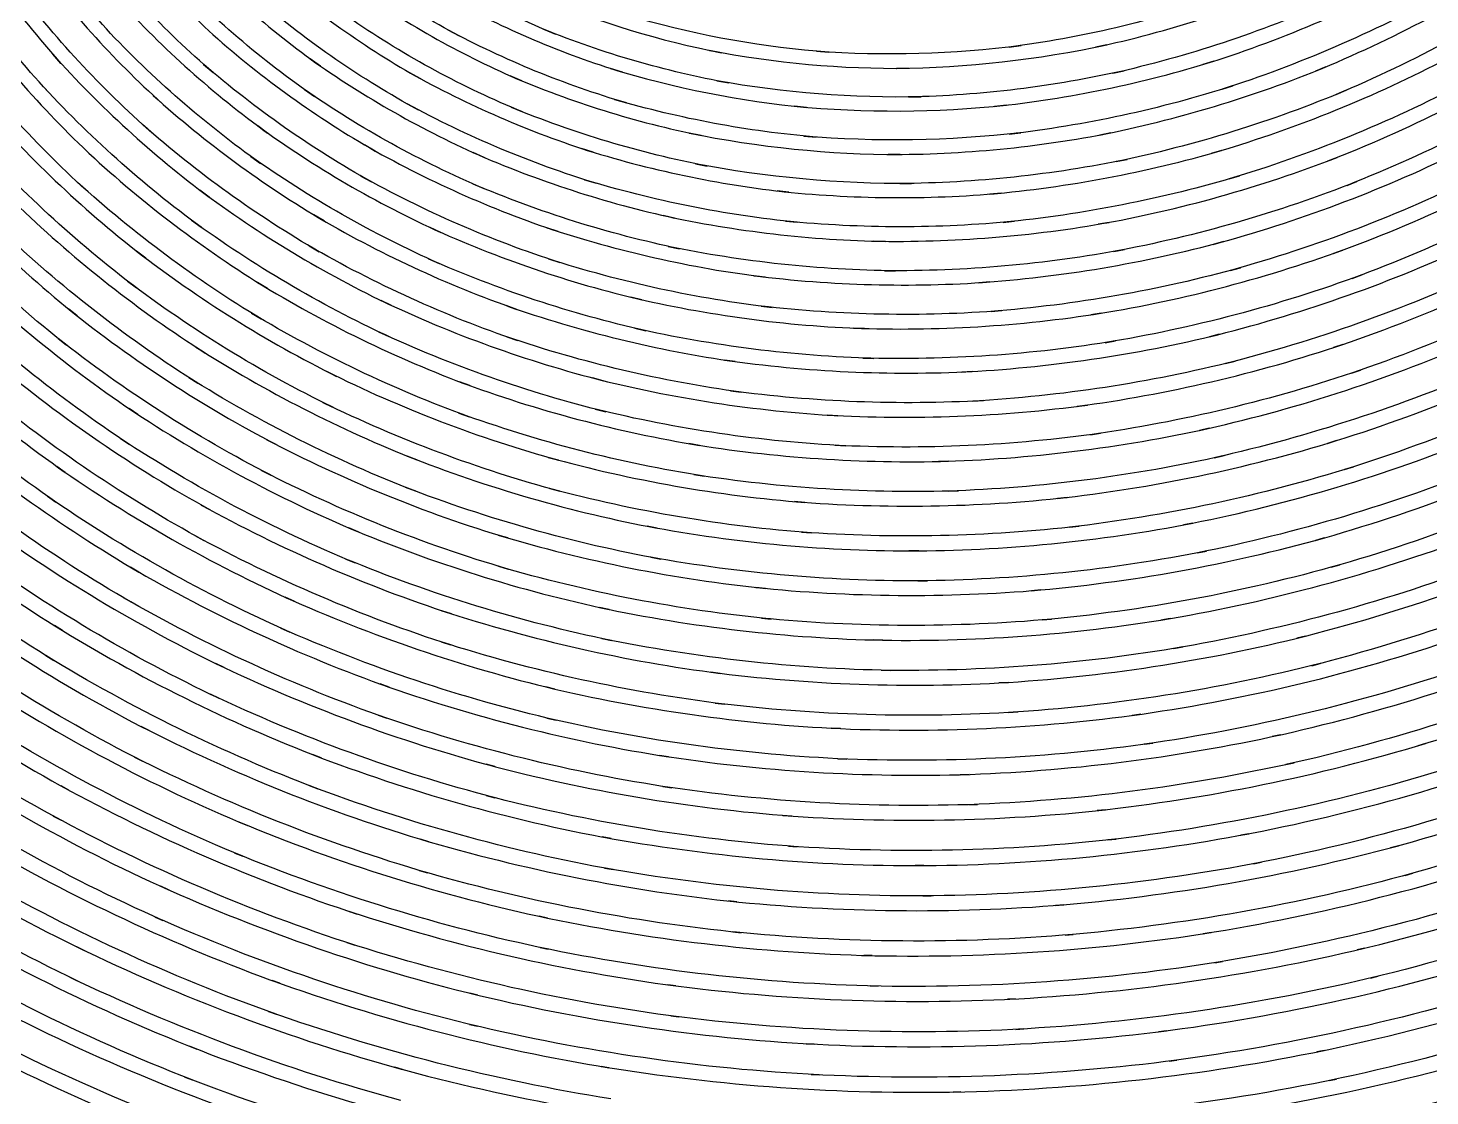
# Model space of a CAD drawing. Extents: x -32 to 185, y 69 to 286.
# Drawn here: x 62.77 to 103.67, y 119.94 to 151.1 of the extents above; entities that cross this region are included whole.
import ezdxf

# ---------------------------------------------------------------- set-up
doc = ezdxf.new("R2010")
doc.units = 0
doc.layers.add('Ebene_1', color=7, linetype='CONTINUOUS')

msp = doc.modelspace()

# ---------------------------------------------------------------- linework, layer by layer
at = {"layer": 'Ebene_1', "color": 7}
for p, q in [((65.052552, 151.081078), (65.300225, 150.816605)), ((75.021579, 151.047224), (75.348925, 150.872096)), ((77.813182, 151.064533), (78.157582, 150.925296)), ((68.434955, 150.670496), (68.1603, 150.913333)), ((91.396504, 150.545769), (91.745486, 150.591078)), ((94.24767, 150.612205), (93.910652, 150.539914)), ((63.733242, 150.069768), (63.495496, 150.335005)), ((71.30394, 149.989841), (71.005357, 150.201877)), ((83.008714, 150.380059), (82.649296, 150.449805)), ((85.771044, 150.422314), (86.132499, 150.396096)), ((97.3684, 150.134932), (97.050473, 150.035914)), ((67.896845, 150.038968), (68.1715, 149.802241)), ((74.229433, 149.618204), (73.909469, 149.79715)), ((77.177072, 149.559404), (76.840308, 149.703477)), ((80.114784, 149.814459), (79.764784, 149.921877)), ((88.460828, 149.926968), (88.104973, 149.922641)), ((94.418216, 149.781368), (94.750143, 149.85595)), ((100.631421, 149.966423), (100.334367, 149.844241)), ((63.109096, 149.507986), (63.346587, 149.248604)), ((70.836339, 149.304349), (71.134158, 149.098422)), ((82.866169, 149.562713), (83.222533, 149.498058)), ((97.608437, 149.314022), (97.921019, 149.414313)), ((100.939931, 149.162313), (101.23164, 149.285004)), ((66.69259, 148.893003), (66.428117, 149.131258)), ((73.836924, 148.886894), (74.155106, 148.713549)), ((79.885693, 149.016713), (80.233657, 148.91464)), ((88.473047, 149.087476), (88.82432, 149.095367)), ((76.864745, 148.790676), (77.199472, 148.652203)), ((85.487989, 148.784312), (85.133407, 148.817912)), ((91.315049, 148.850494), (90.972431, 148.814349)), ((66.13208, 148.267585), (66.395535, 148.035184)), ((69.760629, 148.037221), (69.472483, 148.245948)), ((72.902232, 147.512348), (72.592959, 147.689511)), ((82.410532, 147.964166), (82.061295, 148.035439)), ((85.410607, 147.94813), (85.761117, 147.918602)), ((91.396504, 148.006166), (91.734031, 148.045112)), ((94.367052, 148.044094), (94.040215, 147.979439)), ((64.802334, 147.213002), (64.549315, 147.447438)), ((69.26961, 147.355802), (69.555974, 147.152929)), ((76.081508, 147.324493), (75.75518, 147.468057)), ((79.263074, 147.475693), (78.923765, 147.583366)), ((88.211628, 147.410529), (87.866973, 147.411038)), ((94.518507, 147.202565), (94.839998, 147.269002)), ((97.593419, 147.529657), (97.285418, 147.439802)), ((100.967931, 147.327038), (100.679276, 147.215293)), ((82.244313, 147.140965), (82.589732, 147.074529)), ((64.220442, 146.595983), (64.472188, 146.367401)), ((72.48605, 146.783074), (72.793032, 146.611256)), ((75.745253, 146.555001), (76.06878, 146.417037)), ((79.010819, 146.674638), (79.34682, 146.571801)), ((88.202464, 146.562383), (88.542537, 146.565183)), ((97.814873, 146.697547), (98.118037, 146.78842)), ((101.258113, 146.51071), (101.541422, 146.62271)), ((68.059755, 146.165801), (67.783318, 146.371728)), ((84.97228, 146.308601), (84.629661, 146.345765)), ((91.16054, 146.284419), (90.828867, 146.254637)), ((71.409831, 145.470891), (71.112776, 145.646273)), ((81.634931, 145.557182), (81.297913, 145.630491)), ((67.546591, 145.490491), (67.821245, 145.289909)), ((74.814379, 145.135909), (74.500779, 145.278709)), ((78.235982, 145.164673), (77.908637, 145.273618)), ((84.873516, 145.466309), (85.211553, 145.432709)), ((91.221631, 145.431182), (91.548468, 145.463255)), ((94.313852, 145.429909), (93.997452, 145.3734)), ((87.785009, 144.875254), (87.452318, 144.881109)), ((97.647637, 144.869654), (97.348546, 144.788963)), ((66.205389, 144.385254), (65.94168, 144.588381)), ((70.971248, 144.744927), (71.265503, 144.574636)), ((81.446822, 144.730163), (81.779513, 144.660927)), ((94.445707, 144.578963), (94.756761, 144.636999)), ((101.135422, 144.623508), (100.855422, 144.522199)), ((74.455724, 144.367436), (74.766525, 144.229472)), ((77.960819, 144.362599), (78.284601, 144.258235)), ((87.755228, 144.02049), (88.083083, 144.01769)), ((97.849492, 144.027108), (98.143237, 144.108308)), ((65.672116, 143.716562), (65.93328, 143.51878)), ((69.755538, 143.502998), (69.471465, 143.677108)), ((84.278897, 143.833144), (83.948497, 143.874126)), ((90.829885, 143.690599), (90.509157, 143.667944)), ((101.406768, 143.796235), (101.682441, 143.898053)), ((80.682167, 143.169289), (80.357875, 143.245398)), ((64.202878, 142.70347), (63.952405, 142.904052)), ((69.295829, 142.78187), (69.577102, 142.612598)), ((73.378742, 143.00358), (73.077869, 143.14638)), ((77.035036, 142.891834), (76.720417, 143.001798)), ((84.158497, 142.986271), (84.48457, 142.948598)), ((90.870358, 142.830234), (91.185485, 142.854925)), ((94.084761, 142.77907), (93.779561, 142.730707)), ((80.471912, 142.340234), (80.792385, 142.268197)), ((87.180463, 142.331325), (86.859736, 142.342779)), ((63.649242, 142.043942), (63.897678, 141.848197)), ((72.99845, 142.237397), (73.296269, 142.099179)), ((76.738236, 142.089761), (77.048781, 141.98387)), ((94.195743, 141.919979), (94.49687, 141.969361)), ((97.526982, 142.163579), (97.237818, 142.092561)), ((67.942664, 141.618342), (67.672336, 141.791179)), ((101.13084, 141.86576), (100.857967, 141.774379)), ((83.407587, 141.367615), (83.08966, 141.413178)), ((87.1293, 141.471724), (87.4457, 141.462815)), ((97.708473, 141.312124), (97.993564, 141.383905)), ((101.380804, 141.027796), (101.648841, 141.119432)), ((67.462336, 140.903578), (67.730118, 140.735323)), ((71.77714, 140.936669), (71.489503, 141.079723)), ((75.661762, 140.666341), (75.360634, 140.778087)), ((79.553256, 140.810669), (79.241947, 140.889832)), ((90.320285, 141.07896), (90.011266, 141.063432)), ((83.265296, 140.51845), (83.578387, 140.475686)), ((65.976553, 139.825831), (65.719207, 139.99765)), ((71.375212, 140.174813), (71.659285, 140.036341)), ((79.32162, 139.981359), (79.628602, 139.905759)), ((90.339376, 140.212995), (90.643812, 140.230304)), ((93.677488, 140.10125), (93.381706, 140.061541)), ((75.343071, 139.866304), (75.640635, 139.758631)), ((86.396463, 139.788668), (86.087444, 139.806231)), ((65.475352, 139.119212), (65.730153, 138.951467)), ((70.01212, 138.945358), (69.738229, 139.088922)), ((93.767597, 139.235285), (94.058543, 139.276522)), ((97.228909, 139.421867), (96.9484, 139.360013)), ((100.94884, 139.062449), (100.683858, 138.980994)), ((82.357586, 138.922958), (82.052131, 138.973103)), ((86.323154, 138.925503), (86.627845, 138.910485)), ((63.861278, 138.134375), (63.616914, 138.30543)), ((74.118706, 138.498885), (73.830815, 138.612412)), ((78.249473, 138.491248), (77.950891, 138.573721)), ((89.630466, 138.459685), (89.332647, 138.451539)), ((97.388764, 138.562266), (97.664946, 138.62463)), ((101.177422, 138.215066), (101.437822, 138.296521)), ((69.589065, 138.189357), (69.860156, 138.049866)), ((82.192895, 138.072521), (82.494532, 138.024921)), ((63.339459, 137.437429), (63.581278, 137.270193)), ((73.778633, 137.702157), (74.06296, 137.592193)), ((77.995437, 137.662957), (78.289692, 137.584047)), ((89.62792, 137.589138), (89.921921, 137.599066)), ((68.088518, 137.038811), (67.827609, 137.182883)), ((85.432244, 137.25772), (85.134934, 137.281138)), ((93.089742, 137.406629), (92.803887, 137.375065)), ((96.749854, 136.653683), (96.478509, 136.600992)), ((67.644082, 136.290192), (67.901936, 136.149682)), ((72.408413, 136.398628), (72.133504, 136.514446)), ((76.77209, 136.22121), (76.48649, 136.306992)), ((81.129658, 136.508592), (80.836676, 136.563574)), ((85.336789, 136.392264), (85.63028, 136.370883)), ((93.157451, 136.535065), (93.438724, 136.567646)), ((100.586367, 136.223501), (100.328767, 136.151719)), ((88.759665, 135.842955), (88.472537, 135.841682)), ((96.887309, 135.786955), (97.155346, 135.840409)), ((72.046195, 135.606991), (72.317795, 135.494736)), ((76.495654, 135.395718), (76.777945, 135.312736)), ((80.942821, 135.658409), (81.231985, 135.605973)), ((100.792549, 135.367463), (101.046331, 135.4395)), ((66.009135, 135.2267), (65.761716, 135.371282)), ((88.73421, 134.969099), (89.01752, 134.971645)), ((84.287806, 134.748154), (84.002206, 134.777681)), ((92.319232, 134.705136), (92.043559, 134.681717)), ((65.543825, 134.486481), (65.789462, 134.344953)), ((70.533684, 134.375753), (70.271757, 134.493354)), ((79.725329, 134.134953), (79.444311, 134.194771)), ((75.122889, 134.01048), (74.849761, 134.099571)), ((84.169442, 133.881935), (84.451988, 133.854444)), ((92.363777, 133.828735), (92.636141, 133.853426)), ((96.088545, 133.869462), (95.824835, 133.825426)), ((63.779823, 133.517425), (63.544369, 133.663026)), ((70.149575, 133.590225), (70.408702, 133.47568)), ((100.041639, 133.358589), (99.790912, 133.296225)), ((74.824306, 133.188552), (75.094125, 133.102261)), ((79.515584, 133.286298), (79.792784, 133.229025)), ((87.706355, 133.238698), (87.429409, 133.244552)), ((96.202326, 132.99637), (96.462218, 133.04117)), ((63.292878, 132.787388), (63.526041, 132.644843)), ((68.498592, 132.43917), (68.248882, 132.559061)), ((100.224403, 132.494915), (100.470549, 132.557279)), ((82.964169, 132.270661), (82.689259, 132.305788)), ((87.657482, 132.362297), (87.93061, 132.35797)), ((73.305178, 131.868733), (73.044523, 131.961133)), ((78.145364, 131.812224), (77.876055, 131.876624)), ((91.365195, 132.006951), (91.098176, 131.991169)), ((68.092337, 131.661278), (68.338991, 131.544442)), ((82.822387, 131.404543), (83.093223, 131.371122)), ((72.983432, 131.05215), (73.241541, 130.962168)), ((77.912455, 130.966139), (78.178455, 130.904107)), ((91.386067, 131.126732), (91.648759, 131.14343)), ((95.241671, 131.078801), (94.985853, 131.043292)), ((66.306953, 130.598754), (66.069207, 130.720554)), ((86.471045, 130.657019), (86.204281, 130.669746)), ((99.310838, 130.477844), (99.067493, 130.424339)), ((95.331271, 130.200415), (95.583526, 130.23651)), ((103.544951, 130.225666), (103.314588, 130.155971)), ((65.878044, 129.829822), (66.112735, 129.710924)), ((71.321503, 129.805767), (71.071794, 129.901731)), ((81.461076, 129.835015), (81.197112, 129.875971)), ((86.398245, 129.779626), (86.66119, 129.768298)), ((99.46942, 129.607094), (99.709202, 129.660804)), ((76.392308, 129.550127), (76.133944, 129.619033)), ((90.226866, 129.322131), (89.968757, 129.313985)), ((63.963096, 128.863643), (63.736805, 128.987556)), ((70.976594, 128.995599), (71.222994, 128.902232)), ((81.295367, 128.970348), (81.556276, 128.931072)), ((76.135217, 128.708039), (76.390272, 128.641323)), ((90.222794, 128.439188), (90.477085, 128.448326)), ((63.511278, 128.104995), (63.735278, 127.983678)), ((85.053989, 128.10838), (84.796643, 128.127649)), ((94.208725, 128.29201), (93.961306, 128.264671)), ((69.175174, 127.831256), (68.937428, 127.930198)), ((74.467688, 127.358743), (74.220779, 127.431925)), ((79.78082, 127.451423), (79.527038, 127.498056)), ((84.955989, 127.230987), (85.210025, 127.21299)), ((94.273888, 127.409372), (94.518252, 127.437296)), ((98.392183, 127.591118), (98.15571, 127.546293)), ((102.75026, 127.24211), (102.524987, 127.181172)), ((68.807101, 127.028827), (69.042556, 126.932099)), ((74.187179, 126.521644), (74.430779, 126.45055)), ((79.590165, 126.589353), (79.840638, 126.544503)), ((88.903483, 126.66083), (88.654538, 126.660041)), ((98.525565, 126.714234), (98.758983, 126.759365)), ((102.951096, 126.376375), (103.17306, 126.437212)), ((66.870517, 125.954771), (66.643462, 126.056997)), ((83.454933, 125.602887), (83.20726, 125.628545)), ((88.874465, 125.776284), (89.120356, 125.778091)), ((66.478771, 125.161021), (66.703281, 125.061188)), ((72.376086, 125.24772), (72.139104, 125.325178)), ((77.924673, 125.130196), (77.681073, 125.182098)), ((92.988687, 125.519371), (92.74865, 125.499872)), ((72.070631, 124.417061), (72.304304, 124.341588)), ((83.331987, 124.726384), (83.576351, 124.702024)), ((93.028142, 124.633221), (93.265124, 124.653304)), ((97.285164, 124.708999), (97.055309, 124.672395)), ((64.41237, 124.185195), (64.195242, 124.290475)), ((77.709582, 124.271588), (77.949873, 124.221468)), ((87.396064, 124.033638), (87.154754, 124.039824)), ((101.765168, 124.253006), (101.54575, 124.200697)), ((97.392328, 123.82682), (97.619891, 123.863831)), ((63.996187, 123.401856), (64.210769, 123.298638)), ((70.119538, 123.226958), (69.892484, 123.30859)), ((81.676422, 123.150798), (81.438167, 123.182514)), ((87.340573, 123.148303), (87.578318, 123.143034)), ((101.940295, 123.380194), (102.156914, 123.432478)), ((75.896198, 122.880826), (75.662016, 122.937819)), ((91.581304, 122.771168), (91.348904, 122.75923)), ((69.789138, 122.403757), (70.013138, 122.324211)), ((75.655144, 122.027207), (75.886271, 121.97192)), ((81.527513, 122.276382), (81.763477, 122.245964)), ((91.59454, 121.882651), (91.82465, 121.895175)), ((95.987999, 121.841567), (95.763999, 121.812931)), ((67.702373, 121.305927), (67.4855, 121.39125)), ((85.704353, 121.450611), (85.471953, 121.463541)), ((100.588658, 121.268636), (100.374585, 121.224599)), ((73.697178, 120.713726), (73.47216, 120.775555)), ((79.720493, 120.762243), (79.490129, 120.799814)), ((96.068945, 120.955035), (96.290399, 120.984079)), ((67.347281, 120.491177), (67.561354, 120.407864)), ((85.622898, 120.565657), (85.852753, 120.553744)), ((100.737058, 120.389562), (100.948585, 120.433624)), ((89.987339, 120.057864), (89.761557, 120.05318))]:
    msp.add_line(p, q, dxfattribs=at)
for points in [[(103.514218, 111.434485), (130.132455, 122.46012), (147.488008, 148.434539), (147.488008, 177.245912)], [(65.300225, 150.816605), (64.013496, 152.190388), (62.87135, 153.692972), (61.892113, 155.300173)], [(60.29942, 154.788027), (61.281203, 153.102935), (62.431749, 151.521951), (63.733242, 150.069768)], [(64.718079, 154.713191), (65.813898, 153.240644), (67.059645, 151.885952), (68.434955, 150.670496)], [(63.346587, 149.248604), (61.997749, 150.72166), (60.80113, 152.327079), (59.774802, 154.040426)], [(68.1715, 149.802241), (66.746044, 151.031187), (65.450661, 152.403698), (64.305969, 153.897881)], [(75.348925, 150.872096), (73.789833, 151.705733), (72.322886, 152.701007), (70.972012, 153.841372)], [(67.178518, 153.614317), (68.424773, 152.267007), (69.807211, 151.05206), (71.30394, 149.989841)], [(78.157582, 150.925296), (76.518817, 151.588388), (74.954125, 152.422279), (73.489469, 153.412717)], [(62.777168, 153.219007), (63.932296, 151.648206), (65.244225, 150.198568), (66.69259, 148.893003)], [(100.334367, 149.844241), (102.57106, 150.76366), (104.71408, 151.896643), (106.733391, 153.226898)], [(71.134158, 149.098422), (69.586265, 150.169041), (68.152409, 151.396206), (66.855499, 152.760062)], [(69.741793, 152.783734), (71.12423, 151.57617), (72.628086, 150.515223), (74.229433, 149.618204)], [(97.050473, 150.035914), (99.246438, 150.719878), (101.370622, 151.616388), (103.392733, 152.711952)], [(107.443319, 152.660025), (105.39219, 151.289042), (103.214297, 150.117623), (100.939931, 149.162313)], [(66.395535, 148.035184), (64.898043, 149.356531), (63.537241, 150.825769), (62.334768, 152.420243)], [(72.379141, 152.229843), (73.881724, 151.176278), (75.489689, 150.281296), (77.177072, 149.559404)], [(93.910652, 150.539914), (96.044508, 150.998096), (98.127965, 151.66577), (100.13073, 152.532752)], [(60.707457, 151.843443), (61.914767, 150.167514), (63.286514, 148.616312), (64.802334, 147.213002)], [(65.407134, 151.922606), (66.722881, 150.483405), (68.181682, 149.181404), (69.760629, 148.037221)], [(74.155106, 148.713549), (72.502086, 149.613622), (70.946048, 150.681441), (69.511429, 151.899697)], [(75.060016, 151.95977), (76.666199, 151.071915), (78.360201, 150.352823), (80.114784, 149.814459)], [(77.754382, 151.976061), (79.446093, 151.263842), (81.20704, 150.729041), (83.008714, 150.380059)], [(97.556764, 151.977079), (95.556035, 151.297187), (93.492178, 150.817623), (91.396504, 150.545769)], [(100.756913, 151.875261), (98.717492, 150.971878), (96.594327, 150.27035), (94.418216, 149.781368)], [(104.062188, 152.097988), (102.005968, 150.963987), (99.844621, 150.031332), (97.608437, 149.314022)], [(86.132499, 150.396096), (84.255479, 150.532532), (82.397295, 150.861914), (80.587476, 151.378642)], [(64.472188, 146.367401), (62.908004, 147.788021), (61.488658, 149.360858), (60.235275, 151.062242)], [(69.555974, 147.152929), (67.926627, 148.307294), (66.41768, 149.62355), (65.052552, 151.081078)], [(77.199472, 148.652203), (75.460416, 149.371295), (73.79976, 150.26755), (72.243977, 151.32646)], [(80.233657, 148.91464), (78.42791, 149.444858), (76.681217, 150.159623), (75.021579, 151.047224)], [(83.222533, 149.498058), (81.370713, 149.83355), (79.557838, 150.358423), (77.813182, 151.064533)], [(68.1603, 150.913333), (69.621647, 149.621768), (71.210521, 148.482167), (72.902232, 147.512348)], [(91.745486, 150.591078), (89.764866, 150.333987), (87.763119, 150.277477), (85.771044, 150.422314)], [(88.104973, 149.922641), (90.170357, 149.947332), (92.228359, 150.178459), (94.24767, 150.612205)], [(100.679276, 147.215293), (103.045787, 148.131657), (105.319389, 149.271767), (107.469028, 150.620096)], [(63.495496, 150.335005), (64.874115, 148.796785), (66.403171, 147.399838), (68.059755, 146.165801)], [(71.005357, 150.201877), (72.595504, 149.073222), (74.296379, 148.109003), (76.081508, 147.324493)], [(82.649296, 150.449805), (84.563734, 150.078932), (86.511008, 149.904059), (88.460828, 149.926968)], [(90.972431, 148.814349), (93.142433, 149.043185), (95.284944, 149.48584), (97.3684, 150.134932)], [(97.285418, 147.439802), (99.60713, 148.116384), (101.858332, 149.015185), (104.007461, 150.123223)], [(72.793032, 146.611256), (71.049903, 147.586166), (69.409356, 148.734421), (67.896845, 150.038968)], [(73.909469, 149.79715), (75.610598, 148.843876), (77.404382, 148.065984), (79.263074, 147.475693)], [(76.840308, 149.703477), (78.633328, 148.936531), (80.499657, 148.353621), (82.410532, 147.964166)], [(79.764784, 149.921877), (81.628822, 149.349913), (83.546569, 148.968603), (85.487989, 148.784312)], [(94.750143, 149.85595), (92.688323, 149.392677), (90.585521, 149.135076), (88.473047, 149.087476)], [(94.040215, 147.979439), (96.296508, 148.426167), (98.504183, 149.091804), (100.631421, 149.966423)], [(108.156556, 150.026241), (105.973826, 148.638458), (103.663824, 147.461184), (101.258113, 146.51071)], [(67.821245, 145.289909), (66.114771, 146.536165), (64.536333, 147.949403), (63.109096, 149.507986)], [(76.06878, 146.417037), (74.231979, 147.201038), (72.478922, 148.168566), (70.836339, 149.304349)], [(88.82432, 149.095367), (86.827663, 149.050313), (84.831261, 149.206858), (82.866169, 149.562713)], [(97.921019, 149.414313), (95.797344, 148.732894), (93.612069, 148.261221), (91.396504, 148.006166)], [(101.23164, 149.285004), (99.066475, 148.375512), (96.818072, 147.678057), (94.518507, 147.202565)], [(104.653243, 149.484058), (102.468223, 148.338857), (100.178076, 147.405438), (97.814873, 146.697547)], [(66.428117, 149.131258), (67.962518, 147.748311), (69.63132, 146.52191), (71.409831, 145.470891)], [(79.34682, 146.571801), (77.436963, 147.156238), (75.590744, 147.931839), (73.836924, 148.886894)], [(85.761117, 147.918602), (83.770824, 148.086094), (81.802168, 148.453912), (79.885693, 149.016713)], [(61.448439, 148.859912), (62.883314, 147.215802), (64.476515, 145.716782), (66.205389, 144.385254)], [(82.589732, 147.074529), (80.628712, 147.452275), (78.710456, 148.027548), (76.864745, 148.790676)], [(85.133407, 148.817912), (87.189882, 148.62293), (89.260611, 148.633876), (91.315049, 148.850494)], [(71.265503, 144.574636), (69.436338, 145.632528), (67.716627, 146.869874), (66.13208, 148.267585)], [(69.472483, 148.245948), (71.144849, 147.034056), (72.934814, 145.991946), (74.814379, 145.135909)], [(65.93328, 143.51878), (64.155278, 144.864818), (62.513204, 146.382165), (61.030985, 148.048421)], [(72.592959, 147.689511), (74.385215, 146.662165), (76.275726, 145.81631), (78.235982, 145.164673)], [(82.061295, 148.035439), (84.085442, 147.622566), (86.14599, 147.413329), (88.211628, 147.410529)], [(91.734031, 148.045112), (89.634793, 147.803548), (87.516209, 147.770966), (85.410607, 147.94813)], [(87.866973, 147.411038), (90.049193, 147.407984), (92.226323, 147.620275), (94.367052, 148.044094)], [(100.855422, 144.522199), (103.354551, 145.426346), (105.762554, 146.565438), (108.047101, 147.923439)], [(59.271565, 147.505984), (60.755566, 145.74911), (62.407313, 144.140635), (64.202878, 142.70347)], [(64.549315, 147.447438), (66.150917, 145.96471), (67.894809, 144.643618), (69.755538, 143.502998)], [(74.766525, 144.229472), (72.835286, 145.087036), (70.993903, 146.134492), (69.26961, 147.355802)], [(75.75518, 147.468057), (77.646709, 146.63671), (79.616384, 145.996528), (81.634931, 145.557182)], [(78.923765, 147.583366), (80.892421, 146.958202), (82.91886, 146.530819), (84.97228, 146.308601)], [(94.839998, 147.269002), (92.655996, 146.817183), (90.432794, 146.580456), (88.202464, 146.562383)], [(90.828867, 146.254637), (93.119778, 146.459292), (95.385489, 146.886165), (97.593419, 147.529657)], [(93.997452, 145.3734), (96.378218, 145.799255), (98.712656, 146.453437), (100.967931, 147.327038)], [(97.348546, 144.788963), (99.799057, 145.448746), (102.181096, 146.340928), (104.462334, 147.453293)], [(108.711465, 147.30362), (106.3923, 145.907182), (103.94637, 144.732963), (101.406768, 143.796235)], [(88.542537, 146.565183), (86.429299, 146.548128), (84.31937, 146.741074), (82.244313, 147.140965)], [(63.897678, 141.848197), (62.05324, 143.301653), (60.353893, 144.930236), (58.823564, 146.711292)], [(69.577102, 142.612598), (67.665718, 143.762126), (65.87168, 145.096454), (64.220442, 146.595983)], [(78.284601, 144.258235), (76.272926, 144.9058), (74.330488, 145.7514), (72.48605, 146.783074)], [(81.779513, 144.660927), (79.710566, 145.090854), (77.688964, 145.725437), (75.745253, 146.555001)], [(85.211553, 145.432709), (83.108751, 145.640419), (81.031403, 146.056601), (79.010819, 146.674638)], [(98.118037, 146.78842), (95.868362, 146.114383), (93.558869, 145.659764), (91.221631, 145.431182)], [(101.541422, 146.62271), (99.246947, 145.716273), (96.870763, 145.0318), (94.445707, 144.578963)], [(105.082662, 146.789692), (102.764769, 145.641691), (100.342512, 144.716672), (97.849492, 144.027108)], [(67.783318, 146.371728), (69.533065, 145.067945), (71.40754, 143.939544), (73.378742, 143.00358)], [(84.629661, 146.345765), (86.799409, 146.110819), (88.986974, 146.090455), (91.16054, 146.284419)], [(62.528986, 145.869255), (64.191169, 144.280126), (66.004553, 142.856198), (67.942664, 141.618342)], [(71.112776, 145.646273), (72.991578, 144.535945), (74.975252, 143.613217), (77.035036, 142.891834)], [(81.297913, 145.630491), (83.430242, 145.166454), (85.603044, 144.913436), (87.785009, 144.875254)], [(73.296269, 142.099179), (71.273394, 143.038962), (69.347756, 144.174999), (67.546591, 145.490491)], [(74.500779, 145.278709), (76.486999, 144.374563), (78.557474, 143.667689), (80.682167, 143.169289)], [(77.908637, 145.273618), (79.97962, 144.585327), (82.113477, 144.102708), (84.278897, 143.833144)], [(91.548468, 145.463255), (89.328575, 145.246382), (87.0929, 145.247145), (84.873516, 145.466309)], [(87.452318, 144.881109), (89.751884, 144.840891), (92.049923, 145.024927), (94.313852, 145.429909)], [(67.730118, 140.735323), (65.741862, 141.984379), (63.878842, 143.423326), (62.16804, 145.031545)], [(90.509157, 143.667944), (92.921742, 143.838235), (95.312435, 144.240926), (97.647637, 144.869654)], [(100.857967, 141.774379), (103.492515, 142.657143), (106.038736, 143.785799), (108.462265, 145.145327)], [(60.371711, 144.406636), (62.088367, 142.703216), (63.965642, 141.169069), (65.976553, 139.825831)], [(65.94168, 144.588381), (67.763718, 143.184816), (69.71812, 141.96147), (71.77714, 140.936669)], [(77.048781, 141.98387), (74.937579, 142.703216), (72.901977, 143.628235), (70.971248, 144.744927)], [(88.083083, 144.01769), (85.853008, 144.037544), (83.630315, 144.276308), (81.446822, 144.730163)], [(94.756761, 144.636999), (92.448287, 144.205799), (90.103412, 143.999362), (87.755228, 144.02049)], [(93.779561, 142.730707), (96.286072, 143.126271), (98.749311, 143.76009), (101.135422, 144.623508)], [(97.237818, 142.092561), (99.818912, 142.726125), (102.334332, 143.602526), (104.750225, 144.710309)], [(109.102448, 144.500308), (106.642773, 143.104125), (104.057607, 141.941361), (101.380804, 141.027796)], [(80.792385, 142.268197), (78.616783, 142.758961), (76.494381, 143.462271), (74.455724, 144.367436)], [(84.48457, 142.948598), (82.269004, 143.205434), (80.083984, 143.679144), (77.960819, 144.362599)], [(98.143237, 144.108308), (95.765526, 143.450816), (93.329778, 143.022671), (90.870358, 142.830234)], [(105.345099, 144.02329), (102.890515, 142.881398), (100.333603, 141.973688), (97.708473, 141.312124)], [(65.730153, 138.951467), (63.669351, 140.307941), (61.743458, 141.859142), (59.978947, 143.583435)], [(71.659285, 140.036341), (69.549356, 141.066742), (67.5443, 142.299506), (65.672116, 143.716562)], [(69.471465, 143.677108), (71.432231, 142.475143), (73.50576, 141.466633), (75.661762, 140.666341)], [(83.948497, 143.874126), (86.231008, 143.589798), (88.535665, 143.528453), (90.829885, 143.690599)], [(101.682441, 143.898053), (99.255347, 143.002816), (96.748327, 142.340234), (94.195743, 141.919979)], [(80.357875, 143.245398), (82.596859, 142.72027), (84.88217, 142.414052), (87.180463, 142.331325)], [(58.0836, 143.066707), (59.848111, 141.242633), (61.782913, 139.590886), (63.861278, 138.134375)], [(63.952405, 142.904052), (65.840625, 141.393069), (67.869864, 140.067395), (70.01212, 138.945358)], [(75.640635, 139.758631), (73.43296, 140.558923), (71.308012, 141.571506), (69.295829, 142.78187)], [(73.077869, 143.14638), (75.15547, 142.159506), (77.3242, 141.377287), (79.553256, 140.810669)], [(76.720417, 143.001798), (78.891183, 142.24147), (81.130931, 141.694197), (83.407587, 141.367615)], [(91.185485, 142.854925), (88.844683, 142.671652), (86.491154, 142.715689), (84.158497, 142.986271)], [(86.859736, 142.342779), (89.276393, 142.255979), (91.696104, 142.402088), (94.084761, 142.77907)], [(87.4457, 141.462815), (85.09828, 141.529251), (82.762823, 141.823251), (80.471912, 142.340234)], [(63.581278, 137.270193), (61.453785, 138.741721), (59.470874, 140.412305), (57.659781, 142.259288)], [(69.860156, 138.049866), (67.666991, 139.17954), (65.587098, 140.517177), (63.649242, 142.043942)], [(79.628602, 139.905759), (77.348382, 140.467032), (75.12798, 141.247978), (72.99845, 142.237397)], [(83.578387, 140.475686), (81.251585, 140.791578), (78.960674, 141.332233), (76.738236, 142.089761)], [(94.49687, 141.969361), (92.06265, 141.568451), (89.595338, 141.401724), (87.1293, 141.471724)], [(90.011266, 141.063432), (92.545778, 141.190451), (95.062471, 141.558778), (97.526982, 142.163579)], [(100.683858, 138.980994), (103.45586, 139.832959), (106.14259, 140.942269), (108.708156, 142.293906)], [(67.672336, 141.791179), (69.710229, 140.489432), (71.869286, 139.38674), (74.118706, 138.498885)], [(93.381706, 140.061541), (96.015744, 140.416886), (98.610583, 141.021178), (101.13084, 141.86576)], [(96.9484, 139.360013), (99.661857, 139.957941), (102.313205, 140.809396), (104.867316, 141.903433)], [(109.323393, 141.624706), (106.7199, 140.237686), (103.992697, 139.096049), (101.177422, 138.215066)], [(61.819567, 141.328669), (63.76786, 139.702631), (65.867353, 138.265975), (68.088518, 137.038811)], [(83.08966, 141.413178), (85.483407, 141.070051), (87.904901, 140.958051), (90.320285, 141.07896)], [(97.993564, 141.383905), (95.485017, 140.752123), (92.921996, 140.359868), (90.339376, 140.212995)], [(101.648841, 141.119432), (99.086838, 140.244813), (96.447963, 139.614049), (93.767597, 139.235285)], [(105.435462, 141.194269), (102.841387, 140.067395), (100.147276, 139.186158), (97.388764, 138.562266)], [(74.06296, 137.592193), (71.761867, 138.482339), (69.551647, 139.591395), (67.462336, 140.903578)], [(71.489503, 141.079723), (73.654414, 140.001977), (75.918344, 139.134994), (78.249473, 138.491248)], [(75.360634, 140.778087), (77.627873, 139.936813), (79.97122, 139.315213), (82.357586, 138.922958)], [(79.241947, 140.889832), (81.585804, 140.293941), (83.981842, 139.925359), (86.396463, 139.788668)], [(67.901936, 136.149682), (65.630371, 137.386774), (63.481241, 138.836921), (61.484076, 140.480777)], [(90.643812, 140.230304), (88.180828, 140.090304), (85.709698, 140.186777), (83.265296, 140.51845)], [(65.719207, 139.99765), (67.829391, 138.587976), (70.069393, 137.382702), (72.408413, 136.398628)], [(78.289692, 137.584047), (75.907653, 138.224484), (73.592051, 139.092231), (71.375212, 140.174813)], [(86.627845, 138.910485), (84.163842, 139.032921), (81.717149, 139.391576), (79.32162, 139.981359)], [(86.087444, 139.806231), (88.621192, 139.663177), (91.162576, 139.76194), (93.677488, 140.10125)], [(59.549529, 139.869359), (61.55153, 138.121648), (63.714405, 136.566883), (66.009135, 135.2267)], [(82.494532, 138.024921), (80.057257, 138.408775), (77.662491, 139.025285), (75.343071, 139.866304)], [(72.317795, 135.494736), (69.927356, 136.483137), (67.636191, 137.697066), (65.475352, 139.119212)], [(69.738229, 139.088922), (71.986122, 137.911648), (74.341688, 136.951247), (76.77209, 136.22121)], [(94.058543, 139.276522), (91.497049, 138.914812), (88.907047, 138.797212), (86.323154, 138.925503)], [(89.332647, 138.451539), (91.989341, 138.525103), (94.633307, 138.849903), (97.228909, 139.421867)], [(92.803887, 137.375065), (95.565708, 137.681029), (98.292656, 138.246121), (100.94884, 139.062449)], [(100.328767, 136.151719), (103.240006, 136.96321), (106.06979, 138.043502), (108.781211, 139.378595)], [(65.789462, 134.344953), (63.444078, 135.6971), (61.231312, 137.267902), (59.181201, 139.035721)], [(82.052131, 138.973103), (84.556097, 138.561503), (87.093918, 138.38943), (89.630466, 138.459685)], [(96.478509, 136.600992), (99.325093, 137.153611), (102.11415, 137.970957), (104.809025, 139.042085)], [(109.37023, 138.68623), (106.619863, 137.317283), (103.748079, 136.206192), (100.792549, 135.367463)], [(57.146872, 138.535794), (59.19571, 136.659028), (61.416621, 134.978518), (63.779823, 133.517425)], [(63.616914, 138.30543), (65.79328, 136.780447), (68.109391, 135.464445), (70.533684, 134.375753)], [(73.830815, 138.612412), (76.191217, 137.680775), (78.635365, 136.976192), (81.129658, 136.508592)], [(77.950891, 138.573721), (80.397075, 137.898157), (82.902569, 137.457284), (85.432244, 137.25772)], [(97.664946, 138.62463), (95.024544, 138.027721), (92.333486, 137.680775), (89.62792, 137.589138)], [(101.437822, 138.296521), (98.738874, 137.451938), (95.966617, 136.862156), (93.157451, 136.535065)], [(105.34968, 138.311539), (102.613569, 137.209102), (99.780475, 136.363755), (96.887309, 135.786955)], [(76.777945, 135.312736), (74.296124, 136.0415), (71.888631, 137.004956), (69.589065, 138.189357)], [(89.921921, 137.599066), (87.336245, 137.511756), (84.748279, 137.670084), (82.192895, 138.072521)], [(63.526041, 132.644843), (61.112948, 134.119935), (58.843164, 135.818009), (56.746981, 137.716666)], [(70.408702, 133.47568), (67.932991, 134.570735), (65.565971, 135.897428), (63.339459, 137.437429)], [(81.231985, 135.605973), (78.686528, 136.066701), (76.190962, 136.768738), (73.778633, 137.702157)], [(85.63028, 136.370883), (83.050205, 136.558737), (80.493548, 136.991465), (77.995437, 137.662957)], [(67.827609, 137.182883), (70.153902, 135.897682), (72.596523, 134.835463), (75.122889, 134.01048)], [(85.134934, 137.281138), (87.7845, 137.072156), (90.448067, 137.113901), (93.089742, 137.406629)], [(61.369785, 136.723937), (63.606732, 135.0755), (65.993607, 133.64088), (68.498592, 132.43917)], [(88.472537, 135.841682), (91.250904, 135.852628), (94.022397, 136.124482), (96.749854, 136.653683)], [(75.094125, 133.102261), (72.516086, 133.928008), (70.021538, 134.995572), (67.644082, 136.290192)], [(72.133504, 136.514446), (74.583252, 135.483536), (77.1254, 134.686808), (79.725329, 134.134953)], [(76.48649, 136.306992), (79.031947, 135.542591), (81.644095, 135.020518), (84.287806, 134.748154)], [(80.836676, 136.563574), (83.448824, 136.074082), (86.101953, 135.832518), (88.759665, 135.842955)], [(93.438724, 136.567646), (90.749703, 136.254555), (88.03701, 136.195755), (85.336789, 136.392264)], [(92.043559, 134.681717), (94.932907, 134.928372), (97.792982, 135.444591), (100.586367, 136.223501)], [(99.790912, 133.296225), (102.842151, 134.057571), (105.816517, 135.099427), (108.675829, 136.408301)], [(68.338991, 131.544442), (65.782844, 132.754807), (63.345569, 134.202153), (61.059494, 135.867137)], [(97.155346, 135.840409), (94.381816, 135.287536), (91.562213, 134.995572), (88.73421, 134.969099)], [(95.824835, 133.825426), (98.805565, 134.322808), (101.733859, 135.096372), (104.571534, 136.135428)], [(79.792784, 133.229025), (77.14169, 133.776298), (74.54787, 134.572517), (72.046195, 135.606991)], [(84.451988, 133.854444), (81.757368, 134.116626), (79.093547, 134.632845), (76.495654, 135.395718)], [(89.01752, 134.971645), (86.310426, 134.94619), (83.606642, 135.176045), (80.942821, 135.658409)], [(101.046331, 135.4395), (98.208401, 134.633863), (95.301744, 134.094735), (92.363777, 133.828735)], [(105.08368, 135.384773), (102.203496, 134.315935), (99.230147, 133.516153), (96.202326, 132.99637)], [(109.237611, 135.693791), (106.338081, 134.35259), (103.320697, 133.281716), (100.224403, 132.494915)], [(58.983674, 135.261063), (61.27433, 133.482298), (63.726114, 131.921424), (66.306953, 130.598754)], [(65.761716, 135.371282), (68.160809, 133.970008), (70.686412, 132.797316), (73.305178, 131.868733)], [(84.002206, 134.777681), (86.766063, 134.493099), (89.550793, 134.468663), (92.319232, 134.705136)], [(66.112735, 129.710924), (63.481496, 131.044005), (60.979821, 132.619388), (58.6408, 134.416735)], [(73.241541, 130.962168), (70.571103, 131.893678), (67.994082, 133.073752), (65.543825, 134.486481)], [(70.271757, 134.493354), (72.806523, 133.355025), (75.442853, 132.457243), (78.145364, 131.812224)], [(79.444311, 134.194771), (82.162095, 133.617971), (84.928498, 133.297752), (87.706355, 133.238698)], [(56.464689, 133.924953), (58.801928, 132.009497), (61.312258, 130.314859), (63.963096, 128.863643)], [(74.849761, 134.099571), (77.491182, 133.237171), (80.208202, 132.624734), (82.964169, 132.270661)], [(92.636141, 133.853426), (89.819339, 133.598371), (86.984463, 133.608044), (84.169442, 133.881935)], [(87.429409, 133.244552), (90.328939, 133.182698), (93.22796, 133.391934), (96.088545, 133.869462)], [(103.314588, 130.155971), (106.5603, 131.137958), (109.70903, 132.415752), (112.721578, 133.972808)], [(63.544369, 133.663026), (66.010916, 132.138042), (68.614664, 130.846528), (71.321503, 129.805767)], [(78.178455, 130.904107), (75.424016, 131.546478), (72.736014, 132.446043), (70.149575, 133.590225)], [(91.098176, 131.991169), (94.115306, 132.169097), (97.109273, 132.627025), (100.041639, 133.358589)], [(99.067493, 130.424339), (102.258732, 131.12574), (105.378953, 132.11946), (108.387938, 133.392698)], [(63.735278, 127.983678), (61.034294, 129.447418), (58.474582, 131.15855), (56.089489, 133.09488)], [(83.093223, 131.371122), (80.286348, 131.717278), (77.517909, 132.325897), (74.824306, 133.188552)], [(87.93061, 132.35797), (85.102862, 132.403788), (82.285295, 132.714588), (79.515584, 133.286298)], [(96.462218, 133.04117), (93.554797, 132.541752), (90.607158, 132.314697), (87.657482, 132.362297)], [(94.985853, 131.043292), (98.100728, 131.475969), (101.169022, 132.195824), (104.151279, 133.193643)], [(71.222994, 128.902232), (68.464737, 129.948058), (65.809825, 131.248838), (63.292878, 132.787388)], [(68.248882, 132.559061), (70.86383, 131.304711), (73.590269, 130.29727), (76.392308, 129.550127)], [(100.470549, 132.557279), (97.493128, 131.800769), (94.45207, 131.321816), (91.386067, 131.126732)], [(108.922484, 132.657316), (105.871499, 131.353125), (102.706987, 130.332066), (99.46942, 129.607094)], [(82.689259, 132.305788), (85.565626, 131.936442), (88.470247, 131.836406), (91.365195, 132.006951)], [(104.634407, 132.423643), (101.608368, 131.397976), (98.494001, 130.653634), (95.331271, 130.200415)], [(61.181676, 132.06677), (63.709314, 130.410517), (66.385353, 128.992519), (69.175174, 127.831256)], [(73.044523, 131.961133), (75.77758, 130.992001), (78.595401, 130.280062), (81.461076, 129.835015)], [(77.876055, 131.876624), (80.696676, 131.203376), (83.574315, 130.795008), (86.471045, 130.657019)], [(76.390272, 128.641323), (73.53656, 129.388058), (70.758448, 130.39919), (68.092337, 131.661278)], [(91.648759, 131.14343), (88.704938, 130.956187), (85.749917, 131.043598), (82.822387, 131.404543)], [(69.042556, 126.932099), (66.201062, 128.100413), (63.47386, 129.52984), (60.896584, 131.201696)], [(81.556276, 128.931072), (78.638928, 129.370265), (75.768926, 130.080397), (72.983432, 131.05215)], [(86.66119, 129.768298), (83.71406, 129.894858), (80.785003, 130.295971), (77.912455, 130.966139)], [(86.204281, 130.669746), (89.222938, 130.525954), (92.248468, 130.662975), (95.241671, 131.078801)], [(58.678473, 130.591194), (61.26033, 128.796646), (64.002805, 127.244401), (66.870517, 125.954771)], [(66.069207, 130.720554), (68.758483, 129.342418), (71.570194, 128.216842), (74.467688, 127.358743)], [(89.968757, 129.313985), (93.112142, 129.413105), (96.23949, 129.802891), (99.310838, 130.477844)], [(102.524987, 127.181172), (105.918336, 128.098733), (109.220811, 129.324523), (112.390669, 130.843143)], [(95.583526, 130.23651), (92.542468, 129.800804), (89.467557, 129.647873), (86.398245, 129.779626)], [(93.961306, 128.264671), (97.209055, 128.622919), (100.417349, 129.279367), (103.544951, 130.225666)], [(98.15571, 127.546293), (101.487459, 128.17777), (104.754298, 129.113632), (107.915246, 130.341713)], [(112.946597, 130.123644), (109.735757, 128.573104), (106.389754, 127.31878), (102.951096, 126.376375)], [(66.703281, 125.061188), (63.784405, 126.360059), (60.99153, 127.925617), (58.360546, 129.737753)], [(74.430779, 126.45055), (71.481612, 127.310227), (68.618483, 128.441657), (65.878044, 129.829822)], [(71.071794, 129.901731), (73.892669, 128.81701), (76.808236, 127.996711), (79.78082, 127.451423)], [(81.197112, 129.875971), (84.183443, 129.412214), (87.206173, 129.226778), (90.226866, 129.322131)], [(99.709202, 129.660804), (96.591527, 128.962687), (93.415815, 128.553733), (90.222794, 128.439188)], [(56.040362, 129.24508), (58.669819, 127.305161), (61.472367, 125.611236), (64.41237, 124.185195)], [(76.133944, 129.619033), (79.053838, 128.840377), (82.040168, 128.33457), (85.053989, 128.10838)], [(103.998043, 129.437567), (100.82564, 128.465126), (97.57051, 127.7861), (94.273888, 127.409372)], [(108.421029, 129.586222), (105.217062, 128.328919), (101.904659, 127.3675), (98.525565, 126.714234)], [(63.736805, 128.987556), (66.495062, 127.477387), (69.387211, 126.225328), (72.376086, 125.24772)], [(79.840638, 126.544503), (76.816636, 127.085819), (73.849142, 127.906424), (70.976594, 128.995599)], [(90.477085, 128.448326), (87.407009, 128.338261), (84.33337, 128.512955), (81.295367, 128.970348)], [(85.210025, 127.21299), (82.145295, 127.429736), (79.107292, 127.930377), (76.135217, 128.708039)], [(64.210769, 123.298638), (61.220112, 124.73593), (58.367673, 126.445179), (55.689852, 128.404468)], [(72.304304, 124.341588), (69.26401, 125.322785), (66.320189, 126.582684), (63.511278, 128.104995)], [(84.796643, 128.127649), (87.932391, 127.892398), (91.083158, 127.94738), (94.208725, 128.29201)], [(68.937428, 127.930198), (71.840267, 126.721997), (74.848997, 125.784556), (77.924673, 125.130196)], [(101.54575, 124.200697), (105.085971, 125.043574), (108.542447, 126.207433), (111.87165, 127.677536)], [(61.256767, 127.368492), (64.077642, 125.719011), (67.044627, 124.332551), (70.119538, 123.226958)], [(74.220779, 127.431925), (77.235618, 126.53903), (80.327075, 125.926746), (83.454933, 125.602887)], [(79.527038, 127.498056), (82.620023, 126.930597), (85.758826, 126.650394), (88.903483, 126.66083)], [(94.518252, 127.437296), (91.344067, 127.074568), (88.142901, 127.005459), (84.955989, 127.230987)], [(88.654538, 126.660041), (91.922141, 126.670884), (95.181598, 126.982703), (98.392183, 127.591118)], [(92.74865, 125.499872), (96.128763, 125.773611), (99.476802, 126.356877), (102.75026, 127.24211)], [(97.055309, 124.672395), (100.526294, 125.224047), (103.940006, 126.091895), (107.253428, 127.26479)], [(25.884346, 126.876026), (46.257063, 106.503309), (76.89598, 100.40885), (103.514218, 111.434485)], [(77.949873, 124.221468), (74.822525, 124.873945), (71.761867, 125.81388), (68.807101, 127.028827)], [(112.399323, 126.937165), (109.02812, 125.436745), (105.527353, 124.246133), (101.940295, 123.380194)], [(70.013138, 122.324211), (66.886554, 123.43538), (63.868914, 124.83169), (60.997894, 126.495273)], [(83.576351, 124.702024), (80.39733, 125.018425), (77.2542, 125.627654), (74.187179, 126.521644)], [(89.120356, 125.778091), (85.925299, 125.754825), (82.735078, 126.026477), (79.590165, 126.589353)], [(98.758983, 126.759365), (95.501308, 126.129669), (92.192468, 125.800465), (88.874465, 125.776284)], [(103.17306, 126.437212), (99.85353, 125.527516), (96.457636, 124.923556), (93.028142, 124.633221)], [(107.730192, 126.490615), (104.37248, 125.290076), (100.912185, 124.398377), (97.392328, 123.82682)], [(66.643462, 126.056997), (69.623683, 124.716635), (72.720995, 123.653322), (75.896198, 122.880826)], [(58.634946, 125.872044), (61.511567, 124.076097), (64.54677, 122.54755), (67.702373, 121.305927)], [(83.20726, 125.628545), (86.457554, 125.292163), (89.731775, 125.25556), (92.988687, 125.519371)], [(75.886271, 121.97192), (72.659395, 122.744517), (69.510156, 123.812107), (66.478771, 125.161021)], [(72.139104, 125.325178), (75.244816, 124.309362), (78.437583, 123.581336), (81.676422, 123.150798)], [(77.681073, 125.182098), (80.877149, 124.501977), (84.129479, 124.11746), (87.396064, 124.033638)], [(67.561354, 120.407864), (64.354588, 121.657123), (61.26873, 123.197532), (58.342727, 125.009567)], [(55.876943, 124.507042), (58.801928, 122.557681), (61.898985, 120.879563), (65.129425, 119.493892)], [(81.763477, 122.245964), (78.472964, 122.671132), (75.228016, 123.397987), (72.070631, 124.417061)], [(93.265124, 124.653304), (89.95883, 124.373304), (86.633699, 124.397766), (83.331987, 124.726384)], [(87.154754, 124.039824), (90.544794, 123.95282), (93.936106, 124.17682), (97.285164, 124.708999)], [(100.374585, 121.224599), (104.06117, 121.982764), (107.671392, 123.074434), (111.160449, 124.485762)], [(64.195242, 124.290475), (67.246481, 122.810343), (70.427284, 121.612985), (73.697178, 120.713726)], [(87.578318, 123.143034), (84.261079, 123.216114), (80.957585, 123.593962), (77.709582, 124.271588)], [(91.348904, 122.75923), (94.859343, 122.938812), (98.345856, 123.438841), (101.765168, 124.253006)], [(95.763999, 121.812931), (99.373966, 122.274804), (102.934296, 123.064583), (106.400954, 124.172468)], [(64.953788, 118.601786), (61.67244, 119.997104), (58.525237, 121.689145), (55.551634, 123.656503)], [(97.619891, 123.863831), (94.22247, 123.312078), (90.781521, 123.072652), (87.340573, 123.148303)], [(111.659359, 123.725714), (108.127028, 122.285648), (104.471243, 121.168905), (100.737058, 120.389562)], [(73.652633, 119.805813), (70.330811, 120.707159), (67.098336, 121.910982), (63.996187, 123.401856)], [(69.892484, 123.30859), (73.083723, 122.161251), (76.373472, 121.308829), (79.720493, 120.762243)], [(81.438167, 123.182514), (84.799443, 122.735761), (88.194828, 122.598052), (91.581304, 122.771168)], [(102.156914, 123.432478), (98.690765, 122.595659), (95.155125, 122.076818), (91.59454, 121.882651)], [(106.847427, 123.380372), (103.335715, 122.246753), (99.727784, 121.434803), (96.068945, 120.955035)], [(75.662016, 122.937819), (78.956856, 122.136178), (82.318641, 121.638338), (85.704353, 121.450611)], [(61.598112, 122.639823), (64.713752, 121.01241), (67.971682, 119.672965), (71.330921, 118.638568)], [(79.77242, 119.854634), (76.373981, 120.397835), (73.03205, 121.251149), (69.789138, 122.403757)], [(85.852753, 120.553744), (82.415623, 120.732512), (79.002165, 121.225898), (75.655144, 122.027207)], [(91.82465, 121.895175), (88.388028, 121.707727), (84.941225, 121.835305), (81.527513, 122.276382)], [(71.251249, 117.732843), (67.840336, 118.771517), (64.531242, 120.119413), (61.365203, 121.759553)], [(85.471953, 121.463541), (88.981374, 121.268941), (92.501487, 121.395527), (95.987999, 121.841567)], [(58.857164, 121.113923), (62.029822, 119.332103), (65.35877, 117.842833), (68.801755, 116.664846)], [(67.4855, 121.39125), (70.756412, 120.104293), (74.138051, 119.118743), (77.588164, 118.447277)], [(89.761557, 120.05318), (93.400033, 120.128653), (97.024, 120.535646), (100.588658, 121.268636)], [(94.283052, 118.978234), (98.029455, 119.340172), (101.735386, 120.041853), (105.354517, 121.074367)], [(99.01022, 118.263317), (102.841896, 118.926535), (106.605609, 119.935758), (110.25503, 121.278283)], [(73.47216, 120.775555), (76.861181, 119.843587), (80.328603, 119.223132), (83.830642, 118.922157)], [(79.490129, 120.799814), (82.959332, 120.233271), (86.473081, 119.984987), (89.987339, 120.057864)], [(96.290399, 120.984079), (92.75476, 120.520424), (89.183993, 120.380322), (85.622898, 120.565657)], [(68.687719, 115.762812), (65.193061, 116.946934), (61.813203, 118.44687), (58.590146, 120.243606)], [(77.605473, 117.538269), (74.103433, 118.208437), (70.669866, 119.19699), (67.347281, 120.491177)], [(100.948585, 120.433624), (97.336073, 119.679736), (93.66247, 119.255943), (89.973339, 119.167743)], [(105.77019, 120.265675), (102.104732, 119.209107), (98.350692, 118.487342), (94.554907, 118.109291)], [(110.725176, 120.499933), (107.030955, 119.130172), (103.220151, 118.097455), (99.339857, 117.414865)]]:
    msp.add_open_spline(points, degree=3, dxfattribs=at)

doc.saveas('drawing.dxf')
